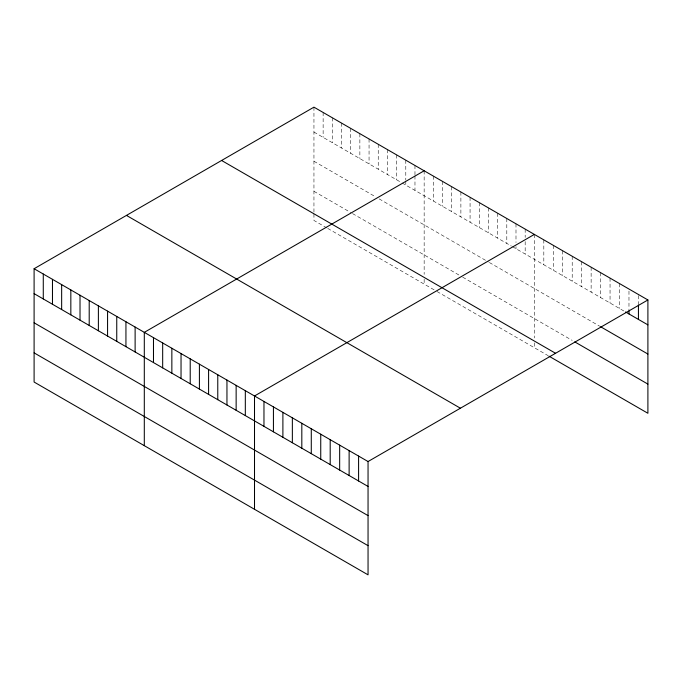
<?xml version="1.0" encoding="UTF-8"?>
<svg xmlns="http://www.w3.org/2000/svg" width="682" height="682" viewBox="0 0 682 682"><rect width="100%" height="100%" fill="white"/><g stroke="black" fill="none" stroke-linecap="round" stroke-linejoin="round"><path stroke-width="0.51" stroke-dasharray="3.41 2.56" d="M313.95 107.159L313.95 212.69M313.95 132.069L401.195 182.444M402.116 182.972L511.398 246.066M512.318 246.594L623.817 310.966M313.95 161.242L375.484 196.766M379.149 198.888L488.44 261.982M489.361 262.51L599.734 326.235M313.95 191.301L350.684 212.503M352.517 213.568L460.887 276.133M462.728 277.19L572.207 340.403M326.806 227.89L313.95 220.465L313.95 213.662M327.727 228.419L436.088 290.984M437.009 291.521L548.123 355.663M638.437 295.536L638.437 303.84M628.975 291.112L628.975 309.798M619.512 283.576L619.512 308.486M610.049 278.111L610.049 303.021M600.586 272.647L600.586 297.557M591.132 267.182L591.132 292.101M581.669 261.718L581.669 286.636M572.207 256.262L572.207 281.172M562.744 250.797L562.744 275.707M553.281 245.332L553.281 270.243M543.818 239.868L543.818 264.787M534.356 234.412L534.356 337.999M534.356 342.858L534.356 347.718M525.174 229.109L525.174 237.413M525.174 241.564L525.174 254.019M515.993 223.807L515.993 242.485M515.993 246.637L515.993 248.717M506.803 218.504L506.803 243.414M497.621 213.202L497.621 238.112M488.44 207.899L488.44 232.809M479.258 202.597L479.258 227.507M470.068 197.294L470.068 222.204M460.887 191.992L460.887 216.902M451.706 186.689L451.706 211.599M442.524 181.386L442.524 206.296M433.334 176.084L433.334 200.994M424.153 170.781L424.153 274.369M424.153 279.236L424.153 284.096M414.971 165.479L414.971 174.822M414.971 175.862L414.971 190.397M405.79 160.176L405.79 179.903M405.79 180.943L405.79 185.095M396.6 154.874L396.6 179.792M387.419 149.571L387.419 174.49M378.237 144.269L378.237 169.187M369.056 138.966L369.056 163.885M359.866 133.663L359.866 158.582M350.684 128.369L350.684 153.28M341.503 123.067L341.503 147.977M332.313 117.764L332.313 142.674M323.132 112.462L323.132 137.372"/><path stroke-width="1.02" d="M34.1 268.725L368.05 461.535L368.05 574.841L34.1 382.039L34.1 268.725L313.95 107.159L647.9 299.961L647.9 413.275L548.976 356.166M424.153 170.781L144.303 332.356L144.303 445.661M534.356 234.412L254.505 395.978L254.505 509.292M368.05 461.535L647.9 299.961M625.539 311.964L647.9 324.871M600.586 326.729L647.9 354.043M574.781 341.887L647.9 384.102M221.599 160.475L555.549 353.276M126.451 215.41L460.401 408.211M34.1 293.644L368.05 486.445M34.1 322.808L368.05 515.618M34.1 352.867L368.05 545.668M638.437 304.88L638.437 319.415M628.975 310.839L628.975 313.95M358.587 456.07L358.587 480.981M349.124 450.606L349.124 475.516M339.662 445.141L339.662 470.051M330.199 439.677L330.199 464.595M320.745 434.221L320.745 459.131M311.282 428.756L311.282 453.666M301.819 423.292L301.819 448.202M292.356 417.827L292.356 442.746M282.894 412.363L282.894 437.281M273.431 406.907L273.431 431.817M263.968 401.442L263.968 426.352M245.324 390.675L245.324 415.585M236.143 385.373L236.143 410.283M226.953 380.07L226.953 404.98M217.771 374.768L217.771 399.686M208.59 369.465L208.59 394.384M199.408 364.162L199.408 389.081M190.218 358.86L190.218 383.778M181.037 353.557L181.037 378.476M171.855 348.255L171.855 373.173M162.674 342.952L162.674 367.871M153.484 337.658L153.484 362.568M135.121 327.053L135.121 351.963M125.94 321.751L125.94 346.661M116.75 316.448L116.75 341.358M107.568 311.145L107.568 336.055M98.387 305.843L98.387 330.753M89.206 300.54L89.206 325.45M80.016 295.238L80.016 320.148M70.834 289.935L70.834 314.845M61.653 284.633L61.653 309.543M52.471 279.33L52.471 304.24M43.281 274.028L43.281 298.938"/></g></svg>
